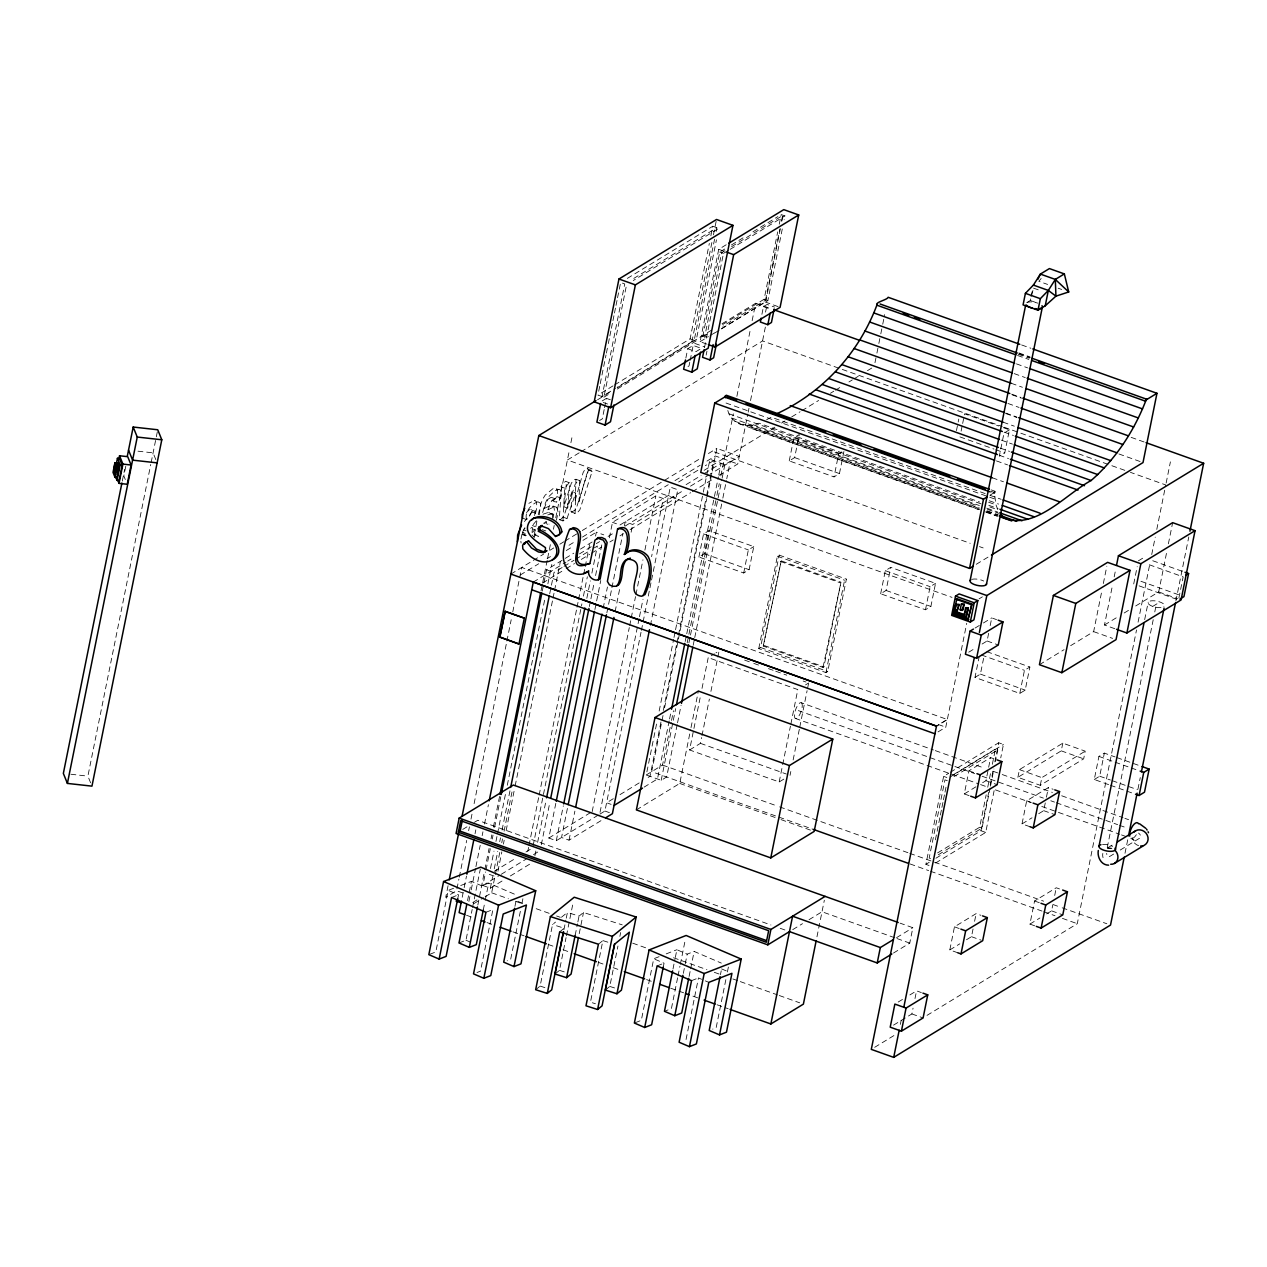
<?xml version="1.0" encoding="UTF-8"?>
<svg xmlns="http://www.w3.org/2000/svg" width="1267" height="1267" viewBox="0 0 1267 1267"><rect width="100%" height="100%" fill="white"/><g stroke="black" fill="none" stroke-linecap="round" stroke-linejoin="round"><path stroke-width="0.75" stroke-dasharray="5 3.75" d="M575.075 513.594L575.661 493.069L571.94 491.723L570.989 511.472L575.075 513.594L576.96 513.167L579.811 509.888L592.148 471.356L587.191 468.378L584.942 469.408L583.089 472.67L575.218 500.243L578.956 501.574L586.827 474.016L588.68 470.738L590.929 469.724M575.218 500.243L575.994 479.274L574.268 479.512L571.369 483.107L563.831 506.752L567.568 508.099L575.107 484.437L578.005 480.842L579.716 480.605L578.956 501.574M532.029 532.425L532.758 525.678L530.746 528.434M552.903 517.459L552.269 513.705L548.532 512.359L542.989 514.228M567.568 508.099L569.865 482.996L565.557 481.238L561.614 485.34L559.254 519.628L562.991 520.959L567.014 518.551L575.661 493.069M569.295 482.569L564.654 488.128L562.991 520.959M525.441 535.893L522.59 534.104L525.061 527.959M529.511 516.16L531.76 511.836L531.554 509.302L529.448 509.635L526.138 512.913M534.626 515.574L535.292 510.633L531.554 509.302M563.831 506.752L566.27 484.96L565.557 481.238M520.959 539.013L522.083 533.692M122.281 481.096L124.625 469.487M125.781 466.288L123.833 475.917L126.542 482.6M90.606 782.8L87.898 776.133L150.741 464.466M151.137 462.534L157.742 429.766M448.059 885.728L445.715 897.353L456.548 890.733L465.163 893.805M453.57 888.294L448.217 890.368L435.8 951.945L428.832 954.653M456.944 888.801L458.892 879.124M459.288 877.176L466.699 840.401M468.647 830.724L469.423 826.86M470.991 819.116L472.163 813.303M474.111 803.626L506.515 642.955M506.895 641.023L511.203 619.721M512.755 611.977L521.735 567.458L947.32 719.513L936.487 726.134L947.336 719.482M457.751 898.651L458.527 894.803L448.217 890.368M534.262 534.531L538.443 536.337L534.262 534.531L537.873 516.588M538.237 514.798L540.93 503.823A14.238 4.878 -70.3 0 1 545.206 495.112L553.346 488.349L560.236 489.838C563.514 494.019 559.175 505.533 553.014 500.861L551.161 497.298L547.946 499.309L544.145 508.463L547.882 509.809L553.521 507.164L556.751 507.338L558.177 512.327L556.387 520.199M462.233 897.242L463.785 889.545M464.181 887.613L466.509 876.067M475.046 833.734L475.822 829.885M467.539 900.615L471.419 881.373L481.729 885.791L488.698 883.099L515.827 894.755M468.885 901.471L470.849 891.794M471.229 889.862L475.521 868.576M475.917 866.628L480.209 845.342M482.157 835.666L482.949 831.786M484.501 824.041L488.413 804.688M459.002 942.949L465.971 940.241L472.179 909.453M472.559 907.52L480.32 869.035M477.849 905.034L484.422 871.633M484.802 869.7L489.094 848.399M491.058 838.722L491.834 834.858M493.386 827.113L499.641 796.135M541.009 590.945L547.233 560.062M547.629 558.145L550.733 542.751M553.441 529.273L554.217 525.425M555.77 517.728L569.358 450.387M570.91 442.69L572.066 436.925M502.017 881.04L490.345 888.167L482.885 885.506L485.609 871.949M486.005 870.001L490.297 848.7M492.261 839.023L493.037 835.143M494.605 827.399L500.845 796.405M542.244 591.103L546.536 569.802L573.777 553.188M490.472 868.544L493.987 851.123M495.951 841.431L497.123 835.618M497.503 833.686L505.707 793.015M507.275 785.271L545.158 597.406M547.882 583.834L551.794 564.48M483.265 910.039L484.818 902.342M485.198 900.409L488.698 883.099M490.345 888.167L492.689 876.542M494.257 868.798L497.773 851.376M499.721 841.684L500.497 837.82M502.065 830.059L510.268 789.389M549.704 593.78L554.012 572.478L562.342 567.378M485.15 896.751L491.659 892.792L499.8 852.374M501.748 842.761L502.524 838.912M504.076 831.215L512.612 788.882M497.947 871.221L501.843 851.852M503.411 844.107L504.187 840.227M506.151 830.55L514.735 787.931M515.131 785.999L552.618 600.067M553.014 598.135L554.186 592.322M554.566 590.374L560.426 561.329M598.705 391.265L599.861 385.532M600.241 383.632L606.006 354.998M606.402 353.097L607.938 345.463M608.318 343.547L609.475 337.83M609.855 335.913L611.011 330.196M611.407 328.28L612.547 322.562M612.943 320.646L614.099 314.929M614.479 313.012L615.635 307.295M616.015 305.379L617.172 299.645M617.552 297.745L620.64 282.478L624.742 283.951L602.031 396.555L615.445 388.367M613.006 385.881L597.929 395.082L603.9 397.22L626.611 284.616M604.169 409.526L602.3 418.839L599.592 420.486M604.549 407.673L606.418 398.361L612.99 400.705M514.94 906.348L516.112 900.568M527.816 851.297L528.592 847.417M528.988 845.485L538.744 797.07M539.14 795.122L576.628 609.189M577.023 607.257L578.195 601.445M578.576 599.513L583.263 576.279M583.659 574.331L584.831 568.519M585.211 566.587L589.899 543.353M533.059 845.96L581.886 603.868M583.438 596.123L587.35 576.754M595.553 536.084L596.329 532.203L603.789 534.864M520.357 911.337L510.649 959.436L507.18 960.798M521.909 903.64L523.065 897.86M534.88 855.906L536.052 850.094M537.62 842.333L546.204 799.73M586.827 598.309L590.343 580.872M591.895 573.127L597.375 546.014L592.37 549.07M541.31 844.756L549.894 802.154M589.345 606.529L590.517 600.716M590.913 598.784L594.033 583.295M595.585 575.551L601.841 544.557M598.246 815.109L556.292 840.718L548.817 838.041L555.849 803.183M594.904 609.506L600.764 580.46M609.348 537.841L612.484 522.352L655.847 495.888L663.306 498.565L651.586 556.656M556.292 840.718L563.324 805.844M603.155 608.303L607.447 587.001M567.41 808.441L561.55 837.503L569.026 840.164L604.042 818.799M606.861 612.832L611.549 589.583M611.929 587.65L622.873 533.423M624.425 525.678L625.217 521.798L632.676 524.475L676.04 498.01L668.58 495.349L619.943 525.013L612.484 522.352M569.026 840.164L574.885 811.118M615.113 611.628L619.785 588.379M631.124 532.219L632.676 524.475M535.656 989.717L540.122 986.09L552.539 924.514L555.516 922.091M563.926 929.725L565.874 920.111M566.254 918.179L567.426 912.414L579.035 916.12L583.501 912.493L622.208 924.847M555.009 973.99L559.476 970.348L566.064 937.643M566.46 935.711L573.048 903.007M592.18 811.593L629.287 627.593M629.683 625.66L630.855 619.848M631.235 617.916L635.527 596.599M635.923 594.666L642.955 559.808M644.903 550.116L655.847 495.888M685.859 358.054L687.728 348.742L693.16 345.448L701.364 348.377L695.947 351.688L687.728 348.742M614.685 384.867L690.087 338.859L709.33 243.422M710.866 235.789L712.783 226.255L718.753 228.377L633.31 280.514M711.88 242.504L691.766 342.328L704.531 346.889M713.432 234.838L716.14 221.392M689.771 362.188L689.026 365.91L684.956 368.396M690.151 360.335L693.16 345.448M714.588 239.162L694.189 340.316L617.108 387.354M716.124 231.528L716.9 227.712L631.441 279.849M575.155 935.363L577.483 923.817M577.879 921.885L579.035 916.12M600.035 812.321L639.091 618.644M639.487 616.696L643.002 599.275M617.314 389.032L696.058 340.997L716.457 239.827M579.225 933.652L583.501 912.493M599.924 814.095L604.929 811.038L641.007 632.328M641.403 630.396L649.828 588.316M649.987 587.777L651.396 580.555M651.555 580.033L670.291 487.066L677.766 489.743L650.43 625.312M706.748 344.054L700.113 341.678L718.737 249.314L727.068 244.23M728.477 250.359L723.489 253.4L706.432 338.067L702.694 336.737L719.767 252.07L724.74 249.029M704.484 347.681L705.656 341.916M706.162 355.108L706.938 351.26M607.843 942.173L602.87 940.589L590.454 1002.165L595.427 1003.749M677.164 724.708L666.632 777.004L661.2 780.314L646.265 774.976L656.813 722.681M659.157 711.056L673.616 639.392M673.996 637.459L675.168 631.647M675.564 629.715L702.9 494.146M703.296 492.198L709.932 459.272L724.867 464.609L730.283 461.299L726.767 478.736M660.946 722.079L650.003 776.307L646.677 778.35M663.29 710.454L676.562 644.602M676.958 642.67L678.13 636.858M678.51 634.925L706.242 497.408M706.638 495.476L713.654 460.618L705.323 465.702M663.021 715.507L651.697 771.666L813.382 829.426M664.573 707.794L706.764 498.58M707.113 496.791L716.869 448.391L739.279 456.389L710.676 473.842M605.341 990.065L609.791 986.423L617.948 946.021M619.88 936.392L620.656 932.544M698.893 557.005L703.549 533.914L708.982 530.604L753.77 546.6L749.114 569.691L743.697 573.001L698.893 557.005L704.325 553.695L708.982 530.604M669.182 720.875L657.478 778.967L644.127 787.108M669.578 718.927L671.146 711.183M685.194 641.466L686.366 635.654M686.762 633.722L718.389 476.835M718.785 474.903L721.129 463.279L702.789 474.476M646.265 774.976L662.53 765.046L671.146 722.364M671.526 720.416L673.49 710.724M687.189 642.812L716.52 497.282M716.916 495.334L719.26 483.693M720.828 475.933L733.355 413.834M736.871 396.381L750.571 328.454M752.139 320.694L755.655 303.241L770.526 308.546M661.2 780.314L675.659 708.649M688.931 642.797L690.103 636.984M690.499 635.052L721.731 480.114M722.127 478.166L724.867 464.609M677.56 722.776L681.076 705.339M693.176 645.299L694.348 639.487M694.744 637.554L722.475 500.037M722.855 498.105L726.371 480.668M722.618 324.574L764.128 299.25L777.7 231.893M779.253 224.196L781.201 214.582L784.922 215.913L784.146 219.761M761.91 314.327L763.463 306.63L767.089 304.428L774.549 307.089M721.794 328.454L765.157 301.989L779.902 228.868M781.454 221.171L783.006 213.474M780.345 228.709L765.997 299.915L722.823 326.252M781.897 221.012L783.069 215.247L731.597 246.653M765.537 312.125L767.089 304.428M721.366 328.945L767.865 300.58L782.594 227.458M719.244 475.268L737.742 463.975L747.815 414.056M748.195 412.139L748.971 408.291M750.523 400.594L765.664 325.54M636.382 809.898L679.745 783.434L690.61 729.554M691.006 727.638L698.37 691.069M783.83 779.126L779.189 781.961L689.596 749.969L700.461 696.09M702.013 688.393L708.221 657.605L714.414 653.82M659.078 956.68L653.724 958.755L641.308 1020.331L634.371 1023.039M689.596 749.969L700.429 743.349L701.601 737.568M701.981 735.652L709.362 699.083M710.914 691.386L719.054 650.985L715.95 652.869M663.274 967.038L664.051 963.189L653.724 958.755M743.697 573.001L748.354 549.91L753.77 546.6M672.999 968.97L674.931 959.341M675.327 957.424L676.879 949.727L687.205 954.146L694.142 951.438L721.319 963.094M677.607 977.807L671.415 1008.595L664.462 1011.304M678.003 975.875L679.936 966.262M680.331 964.33L685.368 939.322M683.325 973.389L684.877 965.692M685.257 963.775L687.205 954.146M789.23 460.903L793.886 437.812L799.303 434.502L794.647 457.593L789.23 460.903L834.034 476.899L839.451 473.589L844.107 450.498L838.691 453.808L834.034 476.899M689.105 976.461L690.262 970.68M690.658 968.764L694.142 951.438M758.759 648.593L777.384 556.229L779.189 555.12L846.388 579.13L827.763 671.494L825.957 672.587L758.759 648.593L760.564 647.485L779.189 555.12M763.257 646.075L781.232 560.853L840.971 582.187L823.898 666.854L822.996 667.408L763.257 646.075L781.232 560.853M686.049 1039.51L698.465 977.934L703.628 980.151M720.448 974.671L721.224 970.823M725.848 979.66L716.14 1027.775L712.672 1029.121M727.401 971.963L728.557 966.198M779.189 781.961L782.293 766.567M782.689 764.65L790.434 726.165M790.83 724.233L797.814 689.596L708.221 657.605M790.038 775.356L790.814 771.508M793.142 759.962L799.35 729.174M799.73 727.242L807.095 690.689M807.491 688.757L808.647 682.992L803.167 681.028M874.974 362.71L876.526 355.013M876.922 353.081L878.474 345.384M878.855 343.468L880.407 335.771M880.803 333.839L882.355 326.142M882.735 324.225L884.683 314.596M822.996 667.408L840.971 582.187M825.957 672.587L844.582 580.223L846.388 579.13M880.66 593.764L885.316 570.673L890.733 567.363L935.537 583.358L930.881 606.45L925.464 609.76L880.66 593.764L886.076 590.454L890.733 567.363M816.962 936.788L824.342 900.219M956.458 430.606L958.786 419.06M961.115 431.144L962.271 425.364M962.667 423.447L964.599 413.818L998.649 425.981M925.464 609.76L930.121 586.669L935.537 583.358M1031.069 296.636L1032.241 290.872M938.039 731.898L945.784 727.179L966.737 623.269M1009.403 429.83L1003.987 433.14L999.33 456.231L1004.747 452.921L1009.403 429.83L1000.439 426.631M893.488 953.037L909.754 943.107L912.842 927.713L900.061 923.152M929.044 865.472L925.892 864.347L943.63 776.37L948.635 773.313M935.394 839.831L938.467 824.564M938.847 822.663L940.003 816.946M940.383 815.029L941.539 809.312M941.919 807.396L943.076 801.678M943.456 799.778L944.612 794.045M945.008 792.144L946.148 786.427M900.362 1024.385L901.138 1020.505M986.85 651.666L1029.865 667.028L1025.209 690.119L1019.792 693.429L974.988 677.417L979.248 656.258M893.536 1025.13L911.892 1013.933L913.048 1008.168M914.996 998.554L916.548 990.857L921.347 992.568M974.988 677.417L980.405 674.107L983.905 656.797M982.083 644.048L987.088 640.991L988.64 633.294M990.192 625.597L991.744 617.9L996.543 619.611M969.081 795.628L964.282 793.918L968.938 770.827L990.62 757.587L995.419 759.313M957.804 952.784L949.807 949.933L954.463 926.842L976.144 913.602L980.943 915.328M982.622 782.721L985.964 780.678L988.292 769.132M988.672 767.216L990.62 757.587M937.58 852.913L979.66 827.256L986.185 794.821M987.737 787.203L990.81 771.936M992.346 764.302L995.419 749.05L997.794 749.89L995.482 761.34M935.901 858.234L980.959 830.74L988.672 792.493M990.224 784.843L993.296 769.544M994.848 761.879L998.697 742.763L1003.448 744.458L1000.74 757.84M938.277 854.797L982.02 828.095L990.097 788.042M990.493 786.142L993.946 768.974M935.632 862.985L985.71 832.435L994.183 790.355M1019.792 693.429L1024.449 670.338L1029.865 667.028M966.483 939.75L971.488 936.693L973.04 928.996M974.592 921.299L976.144 913.602M1017.892 777.32L1019.444 769.623L1062.807 743.159L1085.217 751.157L1083.665 758.854L1040.286 785.318L1017.892 777.32L1061.255 750.856L1062.807 743.159M1030.023 826.749L1022.026 823.898L1026.682 800.807L1048.363 787.567L1053.162 789.293M1040.286 785.318L1041.838 777.621L1085.217 751.157M1038.702 813.715L1043.707 810.658L1046.035 799.113M1046.431 797.196L1048.363 787.567M1034.711 925.813L1029.913 924.086L1034.569 900.995L1056.25 887.771L1061.049 889.482M1070.647 645.663L1093.643 631.631L1101.783 591.214M1103.335 583.517L1106.835 566.206M1114.817 628.701L1104.476 625.011L1112.632 584.61M1114.184 576.913L1115.736 569.216M1046.59 913.919L1051.594 910.862L1052.766 905.097M1054.698 895.468L1056.25 887.771M1108.609 784.621L1094.276 779.49L1098.932 756.399L1104.349 753.105L1115.103 756.937M1133.712 583.944L1137.196 566.634M1094.276 779.49L1099.693 776.196L1104.349 753.105M927.016 1015.374L1077.283 923.691L1136.531 629.921M1138.083 622.176L1150.167 562.263M1151.719 554.534L1155.235 537.145M1156.787 529.416L1165.751 484.96L1130.449 472.353M1166.147 483.044L1170.407 461.869M1144.671 619.611L1148.187 602.205M1135.691 605.974L1158.687 591.942L1166.828 551.525M1168.38 543.828L1172.656 522.669M1153.223 619.674L1107.2 847.876A12.005 4.118 -70.3 0 0 1106.899 849.397M1154.775 611.945L1156.343 604.216M1125.001 853.277L1127.741 839.688M1137.924 789.246L1140.268 777.605M1175.871 601.017L1188.779 536.986M1178.896 598.024L1183.156 576.865L1147.316 564.053M547.882 509.809L551.683 500.639L554.883 498.644L556.751 502.191M542.688 512.549L544.667 505.153A14.238 4.878 -70.3 0 1 548.944 496.442L554.74 490.836L558.905 489.363M535.529 513.42L536.955 506.879L536.337 501.526L534.405 500.402L528.846 503.347M539.267 514.75L540.581 504.187L540.059 502.856L534.405 500.402M1027.41 302.243L1030.293 300.485L1033.08 289.905M552.65 518.868L554.455 510.997L553.948 507.022L549.799 505.834L544.145 508.463M993.439 493.069C996.622 487.462 995.324 497.883 990.715 492.103M553.014 500.861C556.831 498.485 559.159 492.451 556.498 488.508M587.191 468.378L588.426 470.025L576.818 506.721L575.25 509.952L571.354 512.264M571.94 491.723L564.068 515.732L561.043 519.248L559.254 519.628M522.416 532.409L525.33 526.343M534.009 537.097L535.751 533.755M522.923 518.298L526.66 519.628L531.57 512.264L535.292 510.633M532.694 532.346L534.484 529.764M536.432 520.753L531.364 526.692M1041.189 278.471L1038.845 281.306L1047.619 284.441M524.395 521.513L526.882 518.868M546.568 521.703L543.591 523.271L549.039 524.095M561.471 917.245L567.426 912.414M559.697 931.847L564.148 928.22L552.539 924.514M598.404 944.216L602.87 940.589M627.339 278.392L712.783 226.255M731.392 244.974L743 237.879M752.962 231.798L777.875 216.609M724.946 250.708L721.636 252.735L704.563 337.402L707.873 335.375M730.14 249.346L784.922 215.913M597.549 399.802L611.106 391.44M617.742 387.48L711.959 329.895M722.032 323.75L755.655 303.241M702.694 336.737L707.667 333.696M603.9 397.22L610.599 393.134M606.418 398.361L601.001 401.671L607.574 404.015M700.113 341.678L708.443 336.594M710.122 335.581L715.126 332.524M714.731 332.999L719.704 329.958M579.193 452.826L567.41 460L952.024 597.39M580.872 451.796L762.56 340.934L1002.245 426.551M510.886 574.078L543.606 554.122M549.72 550.385L553.695 547.962M559.856 544.208L563.783 541.801M564.924 541.104L580.619 531.538M582.297 530.509L662.847 481.365M664.542 480.336L701.744 457.625M708.427 453.538L716.869 448.391M520.199 575.044L538.713 563.752M547.122 558.62L550.48 556.561M568.994 545.269L575.725 541.167M582.456 537.065L668.247 484.707M674.978 480.605L700.208 465.211M706.938 461.109L715.348 455.977L737.742 463.975M566.301 550.527L572.969 546.457M582.978 540.344L596.329 532.203M678.637 481.983L698.655 469.772M704.104 470.342L774.85 427.185M781.581 423.067L784.954 421.008M791.685 416.906L800.111 411.759M801.789 410.746L818.625 400.467M830.423 393.277L833.781 391.218M835.476 390.188L842.207 386.071M848.938 381.969L852.311 379.91M853.99 378.881L860.736 374.779M867.467 370.661L872.52 367.588M580.444 549.118L592.117 541.991M686.096 484.643L701.11 475.489M533.28 582.107L566.001 562.12M567.679 561.091L571.053 559.032M579.462 553.901L594.603 544.667M596.282 543.638L599.655 541.595M608.065 536.464L614.796 532.346M624.884 526.201L683.768 490.266M690.483 486.164L708.997 474.872M564.005 566.365L574.014 560.267M575.693 559.238L590.691 550.084M542.609 583.042L564.48 569.691M566.159 568.661L574.569 563.53M581.3 559.428L589.709 554.297M591.388 553.267L601.492 547.106M609.902 541.975L613.26 539.932M619.991 535.83L623.348 533.771M630.079 529.669L690.642 492.705M692.32 491.691L712.513 479.369M990.129 495.096L994.357 492.515L995.989 504.836L997.873 509.841L988.608 506.531M462.74 829.426L467.745 826.369M474.428 822.299L477.754 820.272L770.938 924.989M976.271 564.29L989.749 556.07M494.304 871.3L515.986 858.076M525.995 851.962L532.678 847.892M548.817 838.041L590.517 812.606M613.307 798.701L606.64 802.771L611.122 804.371M619.991 794.631L639.993 782.42M805.559 684.877L808.647 682.992M482.885 885.506L499.562 875.323M501.225 874.309L526.248 859.042M533.47 854.639L538.475 851.582M510.363 875.956L532.045 862.732M472.749 902.516L478.958 898.731M473.763 903.704L483.535 897.749M979.027 598.895L982.384 596.836M975.067 628.068L981.735 623.997M983.414 622.984L991.744 617.9M968.748 652.188L975.416 648.118M1138.368 560.853L1143.784 557.543M1039.431 664.7L1064.074 649.67M1104.476 625.011L1117.621 616.997M1124.193 612.99L1129.119 609.981M1152.717 606.418L1159.954 601.999M950.298 772.284L998.697 742.763M953.354 774.723L995.419 749.05M950.044 777.035L1003.448 744.458M954.035 776.592L997.794 749.89M964.282 793.918L975.954 786.791M792.746 929.63L802.502 923.675M809.011 919.715L822.014 911.765L895.12 937.881M925.892 864.347L929.234 862.304M1022.026 823.898L1032.035 817.785M896.593 937.643L912.842 927.713M1107.77 847.766L1112.695 844.772M949.807 949.933L959.816 943.82M1113.614 854.085L1110.304 856.112A12.005 4.118 -70.3 0 1 1106.645 853.388M1120.234 850.046L1140.11 837.915A15.489 5.67 11.4 0 0 1138.542 833.068M898.192 1002.039L903.197 998.998M909.88 994.928L916.548 990.857M1029.913 924.086L1039.922 917.989M874.689 1047.302L894.945 1034.949M766.567 419.789L771.302 417.191L988.181 494.668M547.756 514.925L552.269 513.705M525.14 534.642L522.954 535.007M666.189 953.893L676.879 949.727M657.114 965.897L664.051 963.189M691.529 980.658L698.465 977.934M460.713 885.522L471.419 881.373M451.559 897.511L458.527 894.803M485.942 912.288L492.895 909.579L480.478 971.156L476.994 972.502M538.142 501.732C531.269 503.712 524.015 512.644 526.66 519.628M534.706 535.007L536.004 534.611M1107.453 848.367L1111.064 848.7M727.828 410.492C731.043 424.049 747.229 428.515 758.933 423.178L979.534 501.97M137.976 451.179L153.085 452.857L156.459 461.204M70.904 774.248L87.898 776.133M559.476 970.348L566.111 972.47M609.791 986.423L614.78 988.022M540.122 986.09L546.758 988.212M1058.167 288.211L1061.683 289.462M1033.539 288.147L1040.429 290.602M1030.293 300.485L1036.944 302.861M1021.645 344.957L1030.91 348.267M1018.874 352.939L1029.992 356.914M1019.127 353.667L1030.245 357.642M1018.225 354.222L1029.342 358.197M1017.559 355.489L1028.836 359.448M718.737 249.314L725.373 251.69M719.767 252.07L723.489 253.4M1016.467 363.882L1027.6 367.858M1014.154 373.607L1025.272 377.582M1011.304 383.299L1022.421 387.274M764.128 299.25L767.865 300.58M765.157 301.989L778.429 306.741M1011.684 394.164L1020.949 397.474M1012.175 394.861L1021.471 398.186M1131.146 437.353L1144.164 442.009M763.463 306.63L769.449 308.768M1007.93 403.46L1019.064 407.436M1005.697 413.058L1016.815 417.033M1005.824 413.565L1016.942 417.54M1118.904 453.966L1141.155 461.901M1003.179 422.212L1014.313 426.187M1004.097 427.217L1018.969 432.522M1020.822 433.187L1110.019 465.052M1111.872 465.718L1128.596 471.688M1004.177 432.158L1013.442 435.468M1001.326 440.14L1012.444 444.115M1000.265 448.09L1009.546 451.4M690.087 338.859L696.058 340.997M959.943 436.909L993.993 449.072M995.783 449.722L1004.747 452.921M999.251 455.249L1008.516 458.559M996.464 460.919L1007.598 464.894M992.33 477.786L1003.448 481.761M991.301 489.917L995.007 491.248M990.636 491.2L994.357 492.515M990.034 495.334L1001.168 499.309M726.023 403.017L994.817 499.04M989.305 500.766L998.57 504.076M988.577 502.191L995.989 504.836M1152.748 560.743L1183.204 571.623M988.814 505.295L998.079 508.605M729.079 413.834L981.181 503.886M793.886 437.812L838.691 453.808M753.216 424.746L979.375 505.533M986.787 508.178L997.905 512.153M731.629 417.999L978.172 506.056M987.452 509.366L998.57 513.341M747.878 425.348L979.597 508.115M987.009 510.759L998.143 514.735M734.828 421.262L979.518 508.669M986.93 511.314L998.063 515.289M738.629 423.59L979.613 509.667M985.837 511.694L998.158 516.287M752.329 428.769L978.488 509.556M985.9 512.201L997.018 516.176M794.647 457.593L839.451 473.589M1140.918 581.284L1180.337 595.363M1158.687 591.942L1177.645 598.705M1139.081 585.861L1176.71 599.307M714.382 451.923L970.205 543.305M979.47 546.615L983.176 547.93M1093.643 631.631L1112.6 638.394M885.316 570.673L930.121 586.669M588.426 470.025L592.148 471.356M575.994 479.274L579.716 480.605M886.076 590.454L930.881 606.45M777.384 556.229L844.582 580.223M703.549 533.914L748.354 549.91M780.329 561.408L840.069 582.741M560.917 486.797L564.654 488.128M987.088 640.991L998.285 644.982M556.72 496.553L560.457 497.883M551.161 497.298L554.883 498.644M704.325 553.695L749.114 569.691M981.434 654.976L1024.449 670.338M553.014 506.008L556.751 507.338M563.277 517.221L567.014 518.551M553.077 514.909L548.532 512.359M531.902 510.221L535.64 511.567M531.76 511.836L535.498 513.167M980.405 674.107L1025.209 690.119M532.33 525.552L535.244 526.581M542.086 529.622L545.824 530.952M533.059 529.083L535.545 529.986M523.619 529.986L526.106 530.873M522.717 532.552L525.203 533.439M522.59 534.104L526.328 535.434M1116.892 757.587L1140.189 765.902M1098.932 756.399L1113.265 761.53M1115.055 762.164L1129.388 767.295M1131.193 767.929L1138.352 770.494M1061.255 750.856L1083.665 758.854M764.175 645.521L823.898 666.854M546.536 569.802L554.012 572.478M760.564 647.485L827.763 671.494M1099.693 776.196L1110.446 780.029M1112.236 780.678L1137.323 789.626M1110.399 785.255L1133.696 793.585M938.34 724.518L945.784 727.179M744.648 660.123L751.965 662.736M753.802 663.385L761.119 665.999M768.42 668.612L773.915 670.576M775.737 671.225L786.712 675.153M1019.444 769.623L1041.838 777.621M801.488 702.821A8.441 2.898 -70.3 0 1 798.796 716.156A8.441 2.898 -70.3 0 1 794.726 712.798A8.441 2.898 -70.3 0 1 801.488 702.821L933.446 749.969M935.299 750.618L983.635 767.881M992.916 771.207L1000.36 773.868M1002.213 774.533L1052.402 792.445M1061.698 795.771L1123.021 817.674M1124.89 818.339L1128.596 819.67M968.938 770.827L976.936 773.678M798.337 710.597L974.687 773.583M982.115 776.243L1043.374 798.115M1050.802 800.776L1054.508 802.106M1056.361 802.755L1117.621 824.643M1119.474 825.308L1126.901 827.953M985.964 780.678L997.161 784.685M1026.682 800.807L1031.481 802.518M795.185 718.357L978.742 783.925M980.595 784.59L988.007 787.235M995.419 789.879L1030.641 802.47M1041.775 806.445L1056.599 811.735M1058.452 812.4L1119.648 834.256M1121.501 834.921L1127.06 836.901M1043.707 810.658L1054.904 814.665M943.63 776.37L946.797 777.495M947.304 780.694L944.944 779.854L929.17 858.06L931.546 858.899M979.66 827.256L982.02 828.095M980.959 830.74L985.71 832.435M700.429 743.349L786.379 774.042M662.53 765.046L777.78 806.224M779.648 806.889L907.916 852.691M909.769 853.356L1043.612 901.17M1052.909 904.495L1060.336 907.14M1062.205 907.806L1106.82 923.738M1034.569 900.995L1039.368 902.722M1051.594 910.862L1062.791 914.869M910.023 863.936L928.616 870.587M930.469 871.237L1041.981 911.068M1043.834 911.733L1054.983 915.724M1062.427 918.369L1077.283 923.691M679.745 783.434L779.173 818.941M781.01 819.606L810.468 830.123M954.463 926.842L959.262 928.553M971.488 936.693L981.086 940.13M604.929 811.038L609.395 812.638M896.957 938.546L909.754 943.107M780.219 928.299L785.778 930.295M911.892 1013.933L923.089 1017.939M489.3 874.357L495.286 876.495M491.659 892.792L508.352 898.746M515.78 901.407L523.208 904.052M536.194 908.692L549.181 913.333M556.609 915.978L560.315 917.308M632.676 943.155L647.516 948.46M673.506 957.741L706.907 969.667M714.319 972.327L719.894 974.307M732.88 978.948L738.439 980.943M740.308 981.608L777.415 994.864M779.268 995.514L799.683 1002.815M466.557 915.281L472.116 917.276M486.971 922.566L492.53 924.562M512.945 931.847L524.079 935.822M548.199 944.438L553.774 946.433M563.039 949.743L568.614 951.739M598.293 962.334L603.868 964.33M613.149 967.64L618.708 969.635M646.55 979.581L653.962 982.226M670.671 988.197L683.657 992.821M692.938 996.147L700.35 998.792M717.059 1004.763L728.192 1008.738M721.62 968.907L728.493 971.852M705.355 980.896L708.791 982.368M517.823 901.312L522.986 903.529M465.971 940.241L472.844 943.186M1130.766 838.231L1134.171 840.401L1132.666 838.611M547.328 524.601L545.808 521.576M532.108 535.022L534.373 537.319M520.864 541.262L521.101 543.036M1026.682 302.686A8.441 3.088 11.4 0 1 1037.768 303.146M972.011 579.304A8.441 3.088 11.4 0 1 983.699 581.015M1102.543 844.424A8.441 3.152 11.2 0 1 1112.632 846.372M1161 607.622A8.441 3.088 11.4 0 1 1148.298 603.583A8.441 3.088 11.4 0 1 1157.183 601.223A8.441 3.088 11.4 0 1 1163.803 606.877M1136.372 834.7A8.473 3.69 -67.6 0 1 1130.101 837.408M1138.558 845.643A8.473 7.602 48.1 0 1 1132.128 837.566M1103.05 857.648A8.441 7.317 59.2 0 1 1102.828 853.435M1107.928 848.098A8.441 7.317 59.2 0 1 1111.872 848.399"/><path stroke-width="1.5" d="M1098.299 850.474C1097.127 857.046 1101.197 865.234 1108.609 865.155M726.45 395.953L725.072 396.08L725.326 397.664M114.949 462.756L113.016 472.369L115.044 477.39L117.087 477.611L119.035 467.982L116.643 466.921L115.091 474.618L113.745 471.292L114.949 462.756L118.227 463.136L117.799 467.824M116.659 462.138L117.435 458.29L119.478 458.527L122.186 465.211L119.082 480.589L117.039 480.367L115.012 475.363M115.36 469.519L116.184 462.914L115.028 468.695L117.403 469.756M115.044 477.39L116.643 466.921M118.765 459.62L119.541 455.772L127.714 456.674L131.103 465.021L127.223 484.263L119.035 483.361L116.326 476.677M117.071 468.917L118.227 463.136M117.134 474.856L118.686 467.159M117.039 480.367L120.143 464.973L117.435 458.29M119.035 483.361L122.915 464.118L119.541 455.772M121.901 483.044L63.35 773.408L67.404 783.418L91.953 786.142L161.796 439.776L157.742 429.766L133.193 427.042L127.365 455.93M67.404 783.418L137.248 437.052L133.193 427.042M514.56 908.265L503.696 962.144L514.006 966.578L520.959 963.87L535.703 890.749L480.716 867.119L443.577 881.531L428.832 954.653L439.142 959.087L446.111 956.379L457.751 898.651M898.224 922.487L513.388 785.033L459.177 818.102L456.072 833.496L767.802 944.849L789.484 931.609L877.223 962.952L891.857 954.019M458.337 832.245L460.665 820.699L768.657 930.707L766.329 942.252L458.337 832.245L460.143 831.136L462.471 819.591M449.215 879.932L458.591 833.464M462.107 816.043L538.823 435.531L595.981 400.657M499.832 637.174L505.2 611.312L524.348 618.153L518.963 644L499.832 637.174L505.2 611.312M439.142 959.087L451.559 897.511L485.942 912.288L473.525 973.864L483.836 978.282L490.788 975.59L503.205 914.014L526.423 905.002L514.006 966.578M461.457 901.09L459.129 912.636L464.704 914.616M466.889 874.151L473.874 839.514M466.763 904.464L459.002 942.949L469.313 947.368L476.281 944.675L483.265 910.039M489.189 800.823L533.296 582.076L936.487 726.134L871.3 1049.377L893.71 1057.375L1110.525 925.068L1124.225 857.157M469.313 947.368L477.469 906.966M500.022 794.203L540.613 592.877M501.241 794.472L541.848 593.051M510.664 787.456L549.324 595.712M618.961 279.009L594.191 401.861L610.615 407.721L708.19 348.187L732.96 225.352L716.536 219.476L618.961 279.009L635.385 284.885L732.96 225.352M483.836 978.282L498.58 905.161L535.703 890.749M600.621 403.524L596.884 422.149L605.088 425.078L610.504 421.768L613.893 405.012M605.088 425.078L608.841 406.469M610.615 407.721L635.385 284.885M546.6 797.798L584.879 607.986M550.686 798.273L588.949 608.461M598.404 579.827L605.151 546.378L605.341 543.701L603.314 540.154L597.881 538.237L594.936 540.138L589.963 563.182C558.779 576.992 591.784 529.939 571.322 528.751L569.612 529.258C564.908 540.993 558.509 559.238 568.566 570.134C574.125 574.822 583.105 576.295 588.68 570.799C587.239 576.881 595.157 582.836 600.21 578.718L607.146 542.593L605.119 539.045L601.857 537.541L597.976 537.636L596.741 539.045M556.245 801.251L594.508 611.438M617.631 528.782L607.384 581.347L609.395 584.816L612.61 586.288L616.586 586.257C622.683 579.098 618.153 566.618 625.581 560.141L628.622 559.238C651.064 561.392 621.289 593.225 641.403 596.219L643.145 595.743C648.039 584.135 654.041 565.906 644.048 555.089C638.631 550.432 629.715 548.88 624.33 554.439C627.054 546.837 631.805 527.215 617.631 528.782C632.93 521.909 629.62 546.299 626.136 553.346L624.33 554.439M563.704 803.912L601.983 614.115M568.202 804.577L606.465 614.764M614.653 943.883L605.341 990.065L616.95 993.771L621.416 990.145L636.161 917.023L574.22 897.226L550.401 916.595L535.656 989.717L547.281 993.423L551.731 989.796L563.372 932.069M575.661 807.237L613.941 617.441M547.281 993.423L559.697 931.847L598.404 944.216L585.987 1005.792L597.596 1009.498L602.063 1005.871L614.479 944.295L629.366 932.195L616.95 993.771M563.546 931.657L555.009 973.99L566.618 977.696L571.084 974.07L578.449 937.501M685.479 359.923L683.61 369.22L691.814 372.15L697.246 368.855L700.619 352.099M566.618 977.696L575.155 935.363M691.814 372.15L695.203 355.409M704.104 349.613L702.552 357.31L710.011 359.971L713.622 357.769L716.346 344.307M649.496 629.715L612.389 813.699L605.721 817.769M710.011 359.971L713.115 344.576M708.411 344.64L715.047 347.015L733.672 254.651L798.717 214.962L783.782 209.625L728.747 243.216M989.733 491.739L724.645 397.062L714.715 403.112L700.746 472.385L969.54 568.408L972.913 566.349M655.007 717.534L636.382 809.898L770.779 857.902L814.158 831.437L832.783 739.073L698.37 691.069L655.007 717.534L789.404 765.537L832.783 739.073M597.596 1009.498L612.341 936.376L636.161 917.023M671.526 709.251L684.813 643.398M676.435 704.769L688.535 644.729M681.472 703.407L692.796 647.231M761.134 318.175L760.358 322.024L767.834 324.7L771.445 322.483L774.153 309.021M767.834 324.7L770.162 313.155M720.068 976.604L709.203 1030.483L719.529 1034.901L726.466 1032.193L741.211 959.071L686.144 935.474L649.116 949.917L634.371 1023.039L644.697 1027.474L651.634 1024.765L663.274 967.038M798.717 214.962L780.092 307.327L715.047 347.015M644.697 1027.474L657.114 965.897L691.529 980.658L679.112 1042.234L689.438 1046.653L696.375 1043.945L708.791 982.368L731.946 973.325L719.529 1034.901M672.603 970.886L664.462 1011.304L674.788 1015.722L681.725 1013.014L688.71 978.377M674.788 1015.722L682.929 975.321M689.438 1046.653L704.183 973.531L741.211 959.071M770.779 857.902L789.404 765.537M767.802 944.849L770.906 929.455L825.118 896.371M730.045 1009.403L770.859 1023.974L792.588 916.215L880.327 947.558L893.33 939.623M816.186 940.637L803.389 1004.129L770.859 1023.974M877.223 962.952L880.327 947.558M955.524 596.123L951.644 615.366L970.316 622.034L973.927 619.832L977.807 600.59L959.135 593.922L955.524 596.123L974.196 602.791L977.807 600.59M952.99 614.653L956.997 598.705L971.932 604.042L967.925 619.991L952.99 614.653L953.893 614.099M954.289 612.183L955.841 604.486M956.284 604.327L954.352 613.957L966.452 617.393L968.384 607.78L965.628 607.669L964.076 615.366L956.601 612.69L959.056 604.438L956.284 604.327L958.153 604.992M955.255 613.402L956.031 609.554M956.601 612.69L959.056 604.438M960.18 609.839L961.336 604.074L964.108 604.185L962.952 609.965L960.18 609.839L961.083 609.3M969.54 568.408L983.509 499.135L986.819 497.107M1025.399 293.342L1023.071 304.888L1038.006 310.225L1045.227 305.822L1055.934 296.145L1068.714 291.964L1064.343 273.91L1049.409 268.572L1040.381 274.084L1033.397 285.091L1025.399 293.342L1040.334 298.679L1048.332 290.428L1055.316 279.421L1064.343 273.91M962.049 610.504L964.108 604.185M970.142 580.444L1025.621 305.284M965.359 612.88L966.135 609.031M965.549 617.948L968.384 607.78M967.925 619.991L971.932 604.042M970.316 622.034L974.196 602.791M973.404 629.097L970.063 631.124L965.406 654.215L976.604 658.222L998.285 644.982L1002.941 621.891L998.143 620.181M1038.006 310.225L1040.334 298.679M986.423 584.451L1042.298 307.358M893.71 1057.375L899.19 1030.198M903.878 1006.917L974.307 657.652M979.391 632.423L986.819 595.553L1203.65 463.263L1146.017 442.674M1045.227 305.822L1048.332 290.428L1033.397 285.091M906.063 1008.073L894.866 1004.082L890.21 1027.173L901.407 1031.164L906.063 1008.073L927.745 994.848L922.946 993.138M976.604 658.222L981.26 635.131L1002.941 621.891M927.745 994.848L923.089 1017.939L901.407 1031.164M970.68 796.199L975.479 797.909L980.135 774.818L1001.817 761.594L997.018 759.883M957.804 952.784L961.004 953.924L965.66 930.833L987.341 917.609L982.543 915.898M1001.817 761.594L997.161 784.685L975.479 797.909M987.341 917.609L982.685 940.7L961.004 953.924M1053.4 595.427L1039.431 664.7L1061.841 672.698L1116.037 639.629L1130.006 570.356L1107.611 562.358L1053.4 595.427L1075.794 603.425L1130.006 570.356M1061.841 672.698L1075.794 603.425M1030.023 826.749L1033.223 827.889L1037.879 804.798L1059.56 791.574L1054.762 789.864M1059.56 791.574L1054.904 814.665L1033.223 827.889M1036.311 926.383L1041.11 928.093L1045.766 905.002L1067.447 891.778L1062.649 890.052M1116.512 565.367L1118.444 555.738L1172.656 522.669L1195.05 530.667L1181.082 599.94L1126.886 633.009L1116.544 629.319M1032.763 348.932L1156.961 393.293L1143.008 462.566L991.428 555.041M1067.447 891.778L1062.791 914.869L1041.11 928.093M1126.886 633.009L1140.854 563.736L1195.05 530.667M1099.059 845.881L1143.895 623.475M1115.356 849.856L1164.088 608.144M1128.533 835.808L1137.132 793.126M1141.44 771.777L1175.475 602.965M1189.951 531.174L1203.65 463.263M1135.485 794.219L1139.081 795.502L1143.737 772.411L1149.153 769.101L1141.979 766.535M1149.153 769.101L1144.497 792.192L1139.081 795.502M1184.993 572.272L1188.589 573.555L1183.932 596.646L1179.862 599.117M777.621 413.343C823.946 391.82 859.834 351.624 877.334 303.89M999.916 515.954C1032.51 533.85 1064.676 494.7 1091.109 480.526C1115.894 458.907 1134.393 430.527 1146.128 399.913L1156.961 393.293M1037.816 279.358L1040.381 274.084L1055.316 279.421L1068.714 291.964M526.898 542.133L531.459 547.93L538.475 552L543.638 552.665L546.996 550.749L543.179 551.636L536.511 549.165L528.703 541.025L523.794 543.321L522.606 545.459L522.828 548.833C548.057 579.621 576.232 548.69 538.459 531.364L538.76 527.31L542.102 525.362M537.984 528.893L540.566 526.217M545.19 551.842L545.523 547.692C537.271 541.69 521.355 533.581 529.828 521.149C539.029 511.266 560.616 518.504 561.804 531.839L558.43 535.197M524.744 508.241L522.178 514.56L522.542 518.076M524.411 544.351L525.599 542.213L528.703 541.025M521.608 525.013L517.665 534.927L517.364 541.706M561.804 531.839L558.715 535.133L555.5 536.448L548.437 528.592L542.514 526.375L538.76 527.31M570.182 529.558L573.127 527.658C594.049 529.59 560.632 570.593 589.852 563.72M531.633 520.04L533.423 518.33M877.334 304.872C874.293 302.354 887.502 299.883 888.167 297.286L1019.792 344.291M626.136 553.346C632.36 546.98 643.05 549.878 648.023 556.324C654.263 567.901 650.019 583.58 644.951 594.651L643.208 595.11M538.459 531.364L540.265 530.271L539.79 527.801M555.5 536.448L557.306 535.355M524.348 618.153L505.026 611.423M518.963 644L500.022 637.063M614.115 805.432L642.464 788.137M964.076 615.366L964.979 614.812L957.504 612.135M1185.864 575.202L1188.589 573.555M1117.605 841.763L1135.644 830.756M1114.469 863.445L1144.576 845.073A8.473 7.602 48.1 0 0 1146.112 833.243A8.473 7.602 48.1 0 0 1134.076 831.976M552.38 560.03C568.313 551.034 550.717 534.848 540.265 530.271M583.913 573.143L587.318 571.94M630.428 558.145L627.387 559.048C619.975 565.525 624.488 577.99 618.391 585.164L616.649 585.623M598.705 579.051L600.21 578.718M533.866 518.219C543.717 516.128 559.301 521.323 559.998 532.932M137.248 437.052L161.796 439.776M157.14 462.867L132.592 460.143L128.537 450.133M122.915 464.118L131.103 465.021M115.297 463.595L118.575 463.975M120.143 464.973L122.186 465.211M116.976 467.761L119.035 467.982M113.745 471.292L115.788 471.514M550.401 916.595L612.341 936.376M880.09 304.001L1017.274 353.002M1032.098 358.308L1147.031 399.358L1145.875 399.184L1145.479 401.18L1032.542 360.778M903.276 313.171L908.851 315.15M914.41 317.146L919.969 319.126M1038.607 361.507L1044.166 363.486M876.827 305.157L1015.865 354.823M727.02 252.276L733.672 254.651M873.739 312.901L1014.614 363.217M1029.453 368.523L1142.533 408.908M869.558 321.961L1012.301 372.941M1027.125 378.247L1138.352 417.967M864.854 330.988L1011.304 383.299M1026.127 388.589L1133.648 426.995M859.675 339.873L1009.831 393.499M1022.802 398.139L1128.469 435.88M774.248 309.877L859.755 340.411M854.069 348.504L1006.077 402.795M1020.917 408.101L1122.863 444.511M848.13 356.771L1003.844 412.393M1018.668 417.698L1116.924 452.794M841.906 364.611L1003.179 422.212M1018.019 427.517L1110.7 460.618M835.476 371.896L1002.324 431.493M1015.295 436.133L1104.27 467.919M828.919 378.564L999.473 439.475M1014.297 444.78L1097.713 474.571M822.315 384.519L998.412 447.425M1011.399 452.05L1091.109 480.526M815.726 389.698L997.398 454.584M1010.369 459.224L1084.52 485.704M809.233 394.037L994.611 460.254M1009.451 465.559L1078.043 490.06M790.26 405.614L992.33 477.786M1007.154 483.091L1059.069 501.637M726.213 395.225L989.448 489.252M727.401 397.173L736.681 400.483M745.946 403.793L825.656 432.253M833.068 434.914L860.879 444.844M873.85 449.484L949.854 476.63M957.282 479.274L985.077 489.205M1003.021 499.958L1040.096 513.214M1002.276 505.406L1033.793 516.667M714.715 403.112L983.509 499.135M999.932 509.255L1027.743 519.201M999.758 512.818L1022.01 520.769M1118.444 555.738L1140.854 563.736M999.996 515.4L1016.672 521.355M1000.677 516.999L1011.795 520.975M538.823 435.531L986.819 595.553M956.094 599.259L971.029 604.597M961.336 604.074L963.205 604.739M965.628 607.669L967.481 608.334M956.854 613.972L966.452 617.393M957.218 615.287L968.827 619.436M970.063 631.124L981.26 635.131M1140.142 771.128L1143.737 772.411M510.886 574.078L936.487 726.102M531.744 589.773L934.935 733.799M976.936 773.678L980.135 774.818M1033.08 803.088L1037.879 804.798M1040.967 903.292L1045.766 905.002M813.382 829.426L908.17 863.27M960.861 929.123L965.66 930.833M459.177 818.102L770.906 929.455M460.143 831.136L766.282 940.494M456.041 901.043L461.22 902.88M481.397 920.586L485.118 921.917M499.958 927.206L511.092 931.182M525.932 936.487L546.346 943.788M574.173 953.718L596.44 961.685M624.283 971.615L644.681 978.916M659.537 984.206L668.818 987.531M685.51 993.486L689.216 994.817M704.072 1000.122L715.206 1004.097M649.116 949.917L704.183 973.531M443.577 881.531L498.58 905.161M1139.651 823.819L1145.701 828.254M1048.332 290.428L1055.934 296.145L1055.316 279.421M1000.423 514.006L1003.622 517.269M1146.508 829.156L1147.11 830.059M1148.076 831.754L1148.488 832.688M117.007 462.978L117.34 463.817M986.55 583.659A8.441 3.088 11.4 0 1 976.73 585.275A8.441 3.088 11.4 0 1 970.823 579.779M1041.981 305.68A8.441 3.088 11.4 0 1 1038.813 308.768M1036.881 308.8A8.441 3.088 11.4 0 1 1034.759 308.594M1032.589 308.182A8.441 3.088 11.4 0 1 1026.318 305.03M1115.055 848.161A8.441 3.152 11.2 0 1 1111.238 851.345A8.441 3.152 11.2 0 1 1100.77 848.795A8.441 3.152 11.2 0 1 1100.928 844.709M1129.721 836.109A8.473 3.69 -67.6 0 1 1132.888 825.625A8.473 3.69 -67.6 0 1 1138.574 823.819M1142.707 845.802A8.473 7.602 48.1 0 1 1140.648 846.008M1115.403 850.759A8.441 7.317 59.2 0 1 1117.494 859.755A8.441 7.317 59.2 0 1 1110.7 864.252"/></g></svg>
